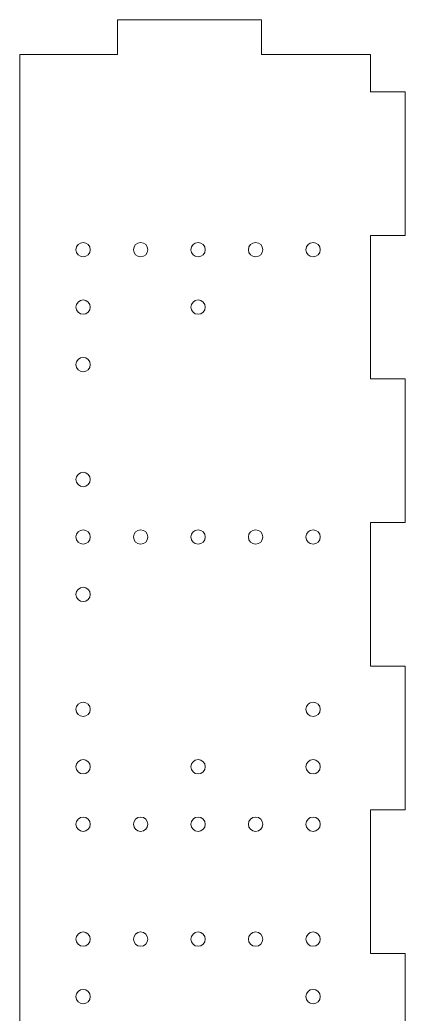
# Model space of a CAD drawing. Header units: millimetres. Extents: x -87 to 387, y -250 to 300.
# Drawn here: x 320 to 387, y -123 to 50 of the extents above; entities that cross this region are included whole.
import ezdxf

# ---------------------------------------------------------------- set-up
doc = ezdxf.new("R2010")
doc.units = ezdxf.units.MM
for name, color, linetype, lineweight, true_color in [('all_sq16', 7, 'Continuous', 0, 0x000000), ('ext', 1, 'Continuous', 0, 0xff0000), ('int', 3, 'Continuous', 0, 0x00ff00)]:
    doc.layers.add(name, color=color, linetype=linetype, lineweight=lineweight, true_color=true_color)

# ---------------------------------------------------------------- blocks, each defined once
blk = doc.blocks.new('lat_l')
at = {"layer": 'ext'}
for p, q in [((-17, 300), (-42, 300)), ((-42, 300), (-42, 294)), ((-17, 294), (-17, 300)), ((-42, 294), (-61, 294)), ((-61, 294), (-61, 287.5)), ((0, 294), (-17, 294)), ((0, 6), (0, 294)), ((-61, 287.5), (-67, 287.5)), ((-67, 287.5), (-67, 262.5)), ((-67, 262.5), (-61, 262.5)), ((-61, 262.5), (-61, 237.5)), ((-61, 237.5), (-67, 237.5)), ((-67, 237.5), (-67, 212.5)), ((-67, 212.5), (-61, 212.5)), ((-61, 212.5), (-61, 187.5)), ((-61, 187.5), (-67, 187.5)), ((-67, 187.5), (-67, 162.5)), ((-67, 162.5), (-61, 162.5)), ((-61, 162.5), (-61, 137.5)), ((-61, 137.5), (-67, 137.5)), ((-67, 137.5), (-67, 112.5))]:
    blk.add_line(p, q, dxfattribs=at)
at = {"layer": 'int'}
for centre in [(-51, 260), (-41, 260), (-31, 260), (-21, 260), (-11, 260), (-31, 250), (-11, 250), (-11, 240), (-11, 220), (-51, 210), (-41, 210), (-31, 210), (-21, 210), (-11, 210), (-11, 200), (-51, 180), (-11, 180), (-51, 170), (-31, 170), (-11, 170), (-51, 160), (-41, 160), (-31, 160), (-21, 160), (-11, 160), (-51, 140), (-41, 140), (-31, 140), (-21, 140), (-11, 140), (-51, 130), (-11, 130)]:
    blk.add_circle(centre, 1.25, dxfattribs=at)

msp = doc.modelspace()

# ---------------------------------------------------------------- block references
at = {"layer": 'all_sq16', "yscale": -1, "rotation": 180}
msp.add_blockref('lat_l', (320, -250), dxfattribs=at)

doc.saveas('drawing.dxf')
